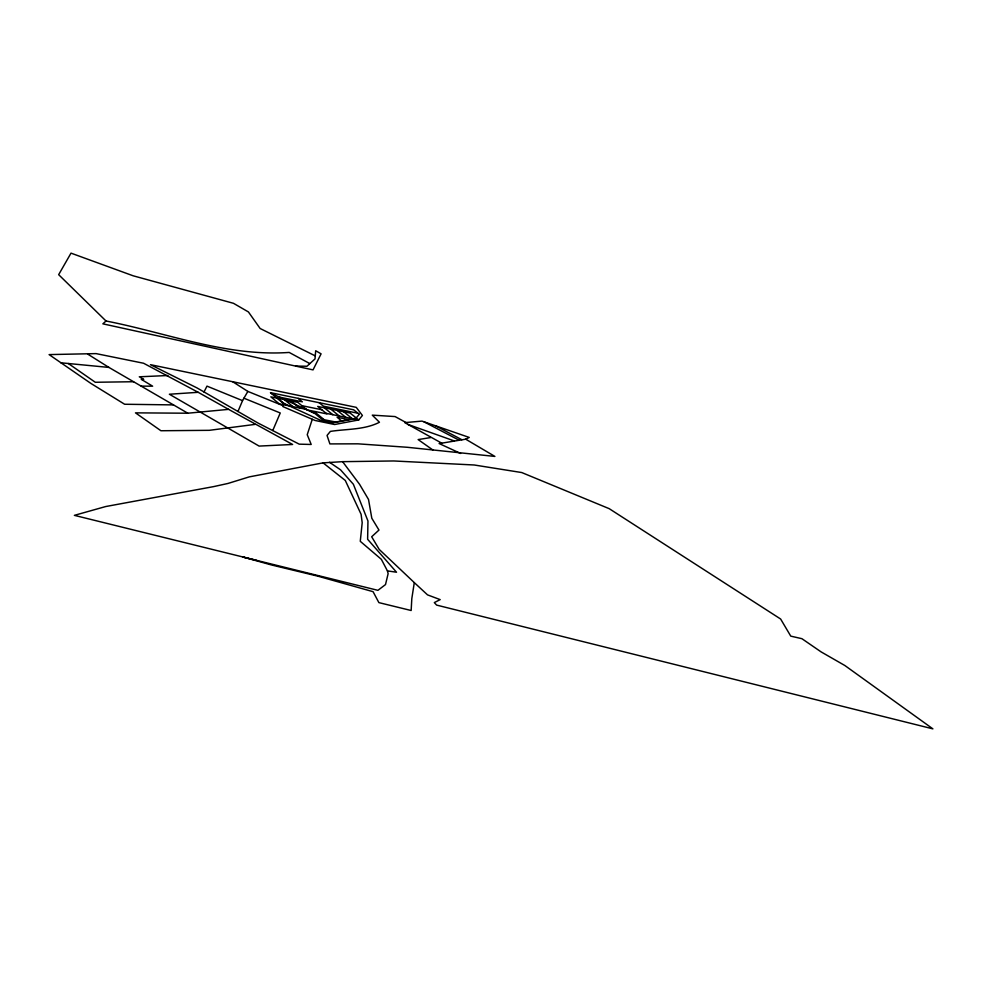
<?xml version="1.0" encoding="UTF-8"?>
<svg xmlns="http://www.w3.org/2000/svg" width="982" height="982" viewBox="0 0 982 982"><rect width="100%" height="100%" fill="white"/><g stroke="black" fill="none" stroke-linecap="round" stroke-linejoin="round"><path stroke-width="1.47" d="M295.607 366.077L313.037 369.883L321.089 353.839L315.688 350.734L315.026 358.909L306.961 366.249L295.607 366.077L102.877 323.839L106.031 321.004C166.621 332.751 226.535 356.883 289.174 352.428L309.711 363.536M323.09 462.866L345.296 480.468L361.094 514.286L362.198 522.694L360.271 541.315L381.347 559.323L387.424 570.886L388.123 573.672L385.509 584.572L377.923 590.342L74.362 515.354L105.712 506.54L213.585 486.618L227.947 483.463L249.293 476.871L323.09 462.866L342.595 461.663L359.547 484.273L368.52 499.457L371.81 518.263L378.966 530.059L371.675 536.761L379.187 549.392L414.294 582.608L411.814 598.627L411.151 610.509L378.88 602.617L373.074 591.68L317.886 576.176L271.314 564.92L242.664 556.954L256.535 560.366M312.276 419.277L307.231 434.707L311.208 444.465L299.228 444.159L258.291 423.181L197.063 387.951L150.479 364.678L356.257 407.358L362.407 415.46L358.725 419.94L334.617 424.519L315.038 420.468L282.963 406.622L283.258 405.787L247.845 391.413L232.722 381.74M237.963 411.507L242.542 400.644L247.845 391.413M272.775 430.497L280.251 412.98L243.88 398.176M203.998 392.014L206.981 386.122L242.542 400.644M465.701 439.187L469.236 437.444L421.978 421.106L404.744 422.628L441.716 443.164L465.701 439.187L494.891 456.421L407.26 447.276L357.939 443.827L329.891 443.913L327.043 435.431L330.382 431.393C346.756 428.888 364.482 429.932 379.457 422.26L372.288 415.14L395.059 416.564L405.885 422.456M355.987 418.234L335.697 422.027L321.949 419.289L314.964 413.557L271.204 393.303M430.791 437.542L418.148 439.58L432.817 449.928M441.716 443.164L439.114 443.533L460.632 453.463M255.099 424.384L209.301 430.325L160.925 430.742L135.479 412.857L187.82 413.213L228.585 409.359L292.611 444.478L259.101 446.086L169.37 394.236L198.18 392.309L228.585 409.359M198.18 392.309L143.568 363.242L96.064 353.606L49.1 354.6L90.982 383.483L124.64 404.253L173.495 404.903M342.595 461.663L393.745 460.963L474.22 464.989L521.749 472.551L609.196 508.664L780.629 619.016L790.756 636.127L801.913 638.693L821.099 651.888L844.876 665.526L932.9 728.865L436.622 605.096L434.314 602.592L440.169 599.621L427.526 594.871L414.294 582.608M167.848 375.517L139.297 376.806L143.716 379.371L141.298 379.347L152.64 386.184L141.175 386.135M133.589 381.728L95.291 382.268L68.323 363.512M60.847 362.788L108.941 367.428L187.82 413.213M387.424 570.886L396.519 572.224L367.624 539.278L367.955 520.988L353.373 484.261L340.508 469.789L329.547 462.289M306.323 409.347L279.256 403.86L270.823 396.838L297.828 402.362L306.985 409.887L326.908 413.913L317.702 406.425L350.12 413.054L358.725 419.94L326.245 413.373M311.957 412.17L315.971 412.98L324.22 419.744M348.72 419.596L337.096 417.252L341.638 420.922M301.867 405.676L321.765 409.727M279.625 397.17L302.358 401.834L298.123 398.361M357.951 413.238L323.409 406.155L319.15 402.706M407.837 424.396L454.396 440.979M315.136 355.828L260.144 328.504L248.421 311.945L233.47 303.303L133.196 275.807L71.011 253.135L58.662 274.665L106.031 321.004M423.954 421.794L459.11 440.218M435.701 425.844L461.835 439.727M87.644 354.06L108.941 367.428M343.7 411.74L352.293 418.651M337.256 410.427L345.836 417.338M330.774 409.101L339.342 416.024M324.256 407.763L332.812 414.699M291.138 401L299.608 407.984M284.399 399.613L292.869 406.622M277.636 398.238L286.081 405.247M359.265 414.294L355.742 418.528L332.505 422.886L321.31 420.652L282.742 402.878L270.443 392.653L353.655 409.813L359.265 414.294"/></g></svg>
